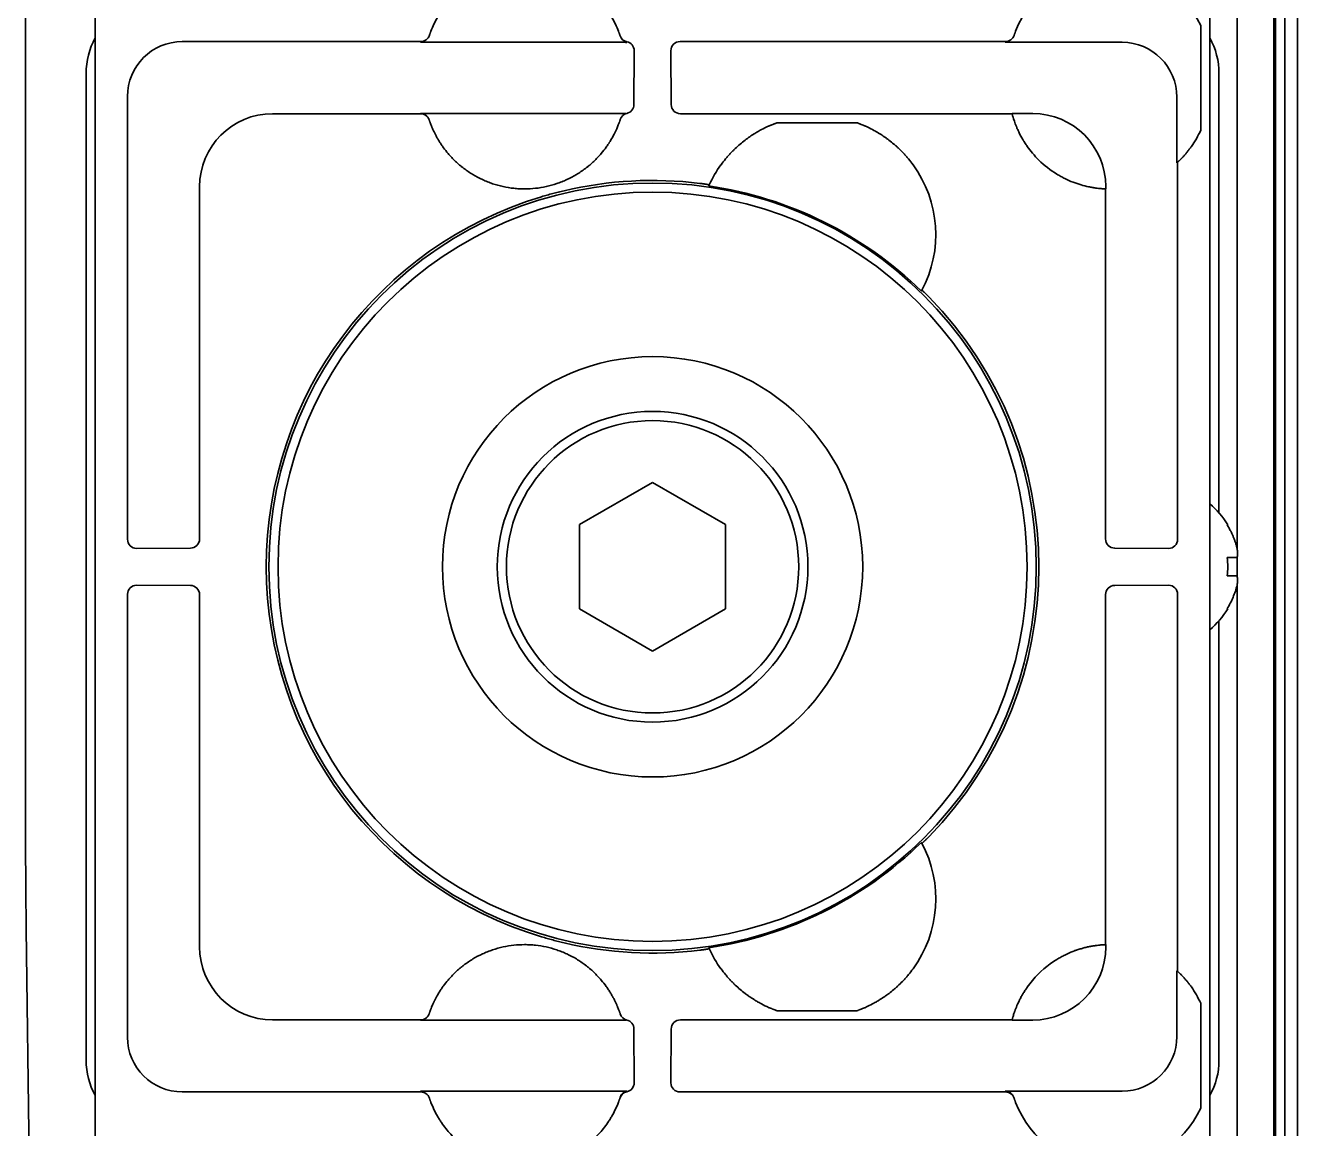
# Model space of a CAD drawing. Extents: x 6336 to 10269, y -393 to 3204.
# Drawn here: x 9109.8 to 9179.4, y 2992 to 3052.3 of the extents above; entities that cross this region are included whole.
import ezdxf

# ---------------------------------------------------------------- set-up
doc = ezdxf.new("R2010")
doc.units = 0
doc.header["$LTSCALE"] = 5
doc.layers.add('1', color=7, linetype='CONTINUOUS', true_color=0xffffff)

msp = doc.modelspace()

# ---------------------------------------------------------------- linework, layer by layer
at = {"layer": '1', "color": 7, "linetype": 'Continuous', "lineweight": 35}
for p, q in [((9178.073, 3067.726), (9178.073, 2432.326)), ((9179.373, 2417.526), (9179.373, 3066.926)), ((9178.684, 3063.926), (9178.684, 2420.526)), ((9109.75, 3061.478), (9109.75, 3010.682)), ((9113.573, 3061.227), (9113.573, 2984.226)), ((9174.573, 2984.226), (9174.573, 3061.227)), ((9176.073, 3059.504), (9176.073, 3023.731)), ((9178.109, 2954.026), (9178.109, 3055.026)), ((9178.159, 3055.026), (9178.159, 2954.026)), ((9174.073, 3052.344), (9174.073, 3046.608)), ((9131.859, 3051.804), (9131.854, 3051.789)), ((9163.859, 3051.804), (9163.86, 3051.805)), ((9163.86, 3051.807), (9163.864, 3051.818)), ((9131.385, 3051.463), (9118.335, 3051.463)), ((9142.547, 3051.424), (9131.372, 3051.424)), ((9143.051, 3048.019), (9143.066, 3050.963)), ((9145.079, 3050.963), (9145.094, 3048.016)), ((9163.385, 3051.463), (9145.579, 3051.463)), ((9169.771, 3051.424), (9163.372, 3051.424)), ((9113.073, 3049.727), (9113.073, 2995.726)), ((9175.073, 3025.678), (9175.073, 3049.727)), ((9115.336, 3048.464), (9115.336, 3024.232)), ((9172.771, 3044.828), (9172.771, 3048.424)), ((9123.279, 3047.519), (9131.375, 3047.519)), ((9131.372, 3047.528), (9142.617, 3047.528)), ((9145.594, 3047.519), (9150.288, 3047.519)), ((9150.288, 3047.519), (9150.385, 3047.519)), ((9150.882, 3047.52), (9150.385, 3047.519)), ((9150.883, 3047.52), (9155.263, 3047.52)), ((9155.263, 3047.52), (9155.761, 3047.519)), ((9155.761, 3047.519), (9155.858, 3047.519)), ((9155.858, 3047.519), (9163.749, 3047.519)), ((9163.749, 3047.519), (9163.747, 3047.528)), ((9163.747, 3047.528), (9164.876, 3047.528)), ((9131.848, 3047.181), (9131.848, 3047.181)), ((9155.263, 3047.02), (9150.883, 3047.02)), ((9172.771, 3044.828), (9172.81, 3044.864)), ((9172.81, 3024.232), (9172.81, 3044.864)), ((9119.28, 3024.247), (9119.28, 3043.52)), ((9168.875, 3043.403), (9168.866, 3043.404)), ((9168.866, 3043.404), (9168.866, 3024.247)), ((9168.875, 3043.529), (9168.875, 3043.403)), ((9140.073, 3025.036), (9144.073, 3027.345)), ((9144.073, 3027.345), (9148.073, 3025.036)), ((9140.073, 3020.417), (9140.073, 3025.036)), ((9148.073, 3025.036), (9148.073, 3020.417)), ((9175.518, 3025.026), (9175.551, 3025.026)), ((9115.836, 3023.733), (9118.78, 3023.748)), ((9169.363, 3023.748), (9172.31, 3023.733)), ((9176.073, 3022.22), (9176.073, 3023.221)), ((9118.78, 3021.705), (9115.836, 3021.72)), ((9172.31, 3021.72), (9169.363, 3021.705)), ((9176.073, 3021.71), (9176.073, 2527.737)), ((9115.336, 3021.22), (9115.336, 2996.989)), ((9119.28, 3001.933), (9119.28, 3021.205)), ((9168.866, 3021.205), (9168.866, 3002.049)), ((9172.81, 3000.588), (9172.81, 3021.22)), ((9144.073, 3018.107), (9140.073, 3020.417)), ((9148.073, 3020.417), (9144.073, 3018.107)), ((9175.551, 3020.426), (9175.518, 3020.426)), ((9175.073, 2995.726), (9175.073, 3019.774)), ((9109.793, 3002.911), (9110.073, 2980.021)), ((9168.866, 3002.049), (9168.875, 3002.049)), ((9168.875, 3002.049), (9168.875, 3001.923)), ((9172.771, 2997.028), (9172.771, 3000.624)), ((9174.073, 2998.844), (9174.073, 2993.108)), ((9131.849, 2998.273), (9131.849, 2998.273)), ((9150.883, 2998.433), (9155.263, 2998.433)), ((9131.375, 2997.933), (9123.279, 2997.933)), ((9142.617, 2997.924), (9131.372, 2997.924)), ((9143.066, 2994.489), (9143.051, 2997.436)), ((9145.094, 2997.436), (9145.079, 2994.489)), ((9150.288, 2997.933), (9145.594, 2997.933)), ((9150.385, 2997.933), (9150.288, 2997.933)), ((9150.882, 2997.933), (9150.385, 2997.933)), ((9155.263, 2997.933), (9150.883, 2997.933)), ((9155.761, 2997.933), (9155.263, 2997.933)), ((9155.858, 2997.933), (9155.761, 2997.933)), ((9163.749, 2997.933), (9155.858, 2997.933)), ((9163.747, 2997.924), (9163.749, 2997.933)), ((9164.876, 2997.924), (9163.747, 2997.924)), ((9118.335, 2993.989), (9131.385, 2993.989)), ((9131.372, 2994.028), (9142.547, 2994.028)), ((9145.579, 2993.989), (9163.385, 2993.989)), ((9163.372, 2994.028), (9169.771, 2994.028)), ((9131.852, 2993.67), (9131.859, 2993.648))]:
    msp.add_line(p, q, dxfattribs=at)
for radius in [21, 20.5, 11.5, 8.5, 8]:
    msp.add_circle((9144.073, 3022.726), radius, dxfattribs=at)
for centre, radius, start, end in [((9169.073, 3050.052), 5.5, 24.61998, 158.89304), ((9169.073, 3048.9), 5.5, 324.66876, 335.38002), ((9153.073, 3040.9), 6.5, 143.94816, 155.25902), ((9153.073, 3040.9), 6.5, 332.04966, 36.05184), ((9169.073, 3048.9), 5.5, 225.48558, 238.47399), ((9144.073, 3022.726), 21.14, 82.96937, 103.24939), ((9144.073, 3022.726), 21.07, 45.69792, 81.61076), ((9144.073, 3022.726), 21.14, 106.69802, 253.30233), ((9144.073, 3022.726), 21.14, 315.6607, 44.3393), ((9171.453, 3022.527), 4.8, 31.37271, 49.458), ((9171.453, 3022.925), 4.8, 310.542, 328.62729), ((9144.073, 3022.726), 21.07, 278.38924, 314.30208), ((9153.073, 3004.552), 6.5, 323.94816, 27.95034), ((9144.073, 3022.726), 21.14, 256.75031, 277.03063), ((9153.073, 3004.552), 6.5, 204.74098, 216.05184), ((9169.073, 2996.552), 5.5, 121.52607, 139.88439), ((9169.073, 2996.552), 5.5, 24.61998, 35.33124), ((9169.073, 2995.4), 5.5, 201.10696, 335.38002)]:
    msp.add_arc(centre, radius, start, end, dxfattribs=at)
for centre, major_axis, ratio, start_param, end_param in [((9117.073, 3049.726), (-2.829, 2.829), 0.999695, 0.279915, 0.785246), ((9131.385, 3051.963), (-0.474, 0.158), 0.999831, 1.892032, 3.138921), ((9142.768, 3051.943), (0.477, 0.15), 0.999767, 3.157291, 4.205088), ((9163.385, 3051.963), (-0.474, 0.159), 0.999831, 1.894839, 3.141593), ((9169.071, 3050.053), (1.747, 5.214), 0.99983, 1.569957, 1.576869), ((9171.072, 3049.726), (2.829, 2.829), 0.999695, 5.497939, 6.003271), ((9118.336, 3048.463), (-2.122, 2.122), 0.999543, 5.497939, 7.068431), ((9142.547, 3050.924), (0.224, 0.447), 0.99981, 0.22534, 0.463541), ((9142.566, 3050.963), (0.224, 0.448), 0.999239, 5.176082, 6.544021), ((9145.579, 3050.963), (-0.224, 0.448), 0.999239, 5.819644, 7.390288), ((9169.77, 3048.423), (2.122, 2.122), 0.999695, 5.497939, 7.068431), ((9123.28, 3043.519), (2.828, 2.828), 0.999924, 0.78555, 2.356042), ((9131.375, 3047.019), (-0.475, -0.156), 0.999831, 3.142574, 4.3946), ((9142.779, 3047.045), (-0.476, 0.155), 0.999754, 5.263357, 6.293203), ((9142.552, 3048.019), (-0.447, -0.224), 0.99981, 1.330368, 2.677899), ((9145.594, 3048.019), (0.447, -0.224), 0.99981, 3.605286, 5.17593), ((9164.875, 3043.528), (-2.829, -2.829), 0.999695, 2.356347, 3.926839), ((13843.254, 2237.685), (-4696.559, 804.417), 0.03512, 6.273761, 6.274076), ((5671.45, 6284.548), (-3486.444, 3247.993), 0.03512, 3.150702, 3.151017), ((9115.836, 3024.233), (0.448, 0.224), 0.999239, 2.678052, 4.248696), ((9118.78, 3024.247), (0.224, 0.447), 0.99981, 3.605286, 5.17593), ((9169.366, 3024.247), (-0.224, 0.447), 0.99981, 1.107255, 2.677899), ((9172.31, 3024.233), (-0.448, 0.224), 0.999239, 2.03449, 3.605134), ((9115.836, 3021.22), (-0.448, 0.224), 0.999239, 5.176082, 6.746726), ((9118.78, 3021.205), (0.224, -0.447), 0.99981, 1.107255, 2.677899), ((9169.366, 3021.205), (-0.224, -0.447), 0.99981, 3.605286, 5.17593), ((9172.31, 3021.22), (0.448, 0.224), 0.999239, 5.819644, 7.390288), ((9109.986, 3010.644), (0.001, -13.518), 0.017454, 4.70958, 5.321395), ((5671.45, -239.096), (3486.444, 3247.993), 0.03512, 6.273761, 6.274076), ((9123.28, 3001.933), (-2.828, 2.828), 0.999924, 0.78555, 2.356042), ((13843.254, 3807.768), (4696.559, 804.417), 0.03512, 3.150702, 3.151017), ((9164.875, 3001.924), (-2.829, 2.829), 0.999695, 2.356347, 3.926839), ((9170.772, -4226.086), (0, 7227.617), 0.017452, 6.267025, 6.267338), ((9131.375, 2998.433), (0.475, -0.156), 0.999831, 5.030486, 6.282512), ((9142.779, 2998.407), (0.476, 0.155), 0.999754, 3.133975, 4.161422), ((9142.552, 2997.433), (-0.447, 0.224), 0.99981, 3.605286, 4.952817), ((9145.594, 2997.433), (0.447, 0.224), 0.99981, 1.107255, 2.677899), ((9118.336, 2996.99), (2.122, 2.122), 0.999543, 2.356347, 3.926839), ((9169.77, 2997.029), (2.122, -2.122), 0.999695, 5.497939, 7.068431), ((9117.073, 2995.727), (-2.829, -2.829), 0.999695, 5.497939, 6.003271), ((9171.072, 2995.727), (2.829, -2.829), 0.999695, 0.279915, 0.785246), ((9142.566, 2994.489), (-0.224, 0.448), 0.999239, 2.880101, 4.248696), ((9145.579, 2994.489), (0.224, 0.448), 0.999239, 2.03449, 3.605134), ((9131.385, 2993.489), (-0.475, -0.157), 0.999831, 3.145682, 4.39242), ((9142.767, 2993.509), (0.473, -0.161), 0.999761, 2.10121, 3.149501), ((9142.547, 2994.529), (-0.224, 0.447), 0.99981, 2.678052, 2.916971), ((9169.074, 2995.9), (5.684, 1.924), 0.999938, 3.132345, 3.139281), ((9163.385, 2993.489), (-0.474, -0.159), 0.999831, 3.141593, 4.388346), ((9169.081, 2995.402), (5.228, 1.734), 0.999252, 3.138522, 3.145428)]:
    msp.add_ellipse(centre, major_axis=major_axis, ratio=ratio, start_param=start_param, end_param=end_param, dxfattribs=at)
for points, knots in [([(9142.206, 3052.029), (9142.106, 3052.289), (9141.987, 3052.539), (9141.833, 3052.81), (9141.815, 3052.84), (9141.78, 3052.899), (9141.762, 3052.929), (9141.707, 3053.017), (9141.669, 3053.076), (9141.553, 3053.247), (9141.472, 3053.358), (9141.216, 3053.681), (9141.031, 3053.883), (9140.779, 3054.118), (9140.702, 3054.187), (9140.623, 3054.255), (9140.57, 3054.299), (9140.543, 3054.321), (9140.407, 3054.43), (9140.297, 3054.512), (9139.956, 3054.745), (9139.719, 3054.883), (9139.348, 3055.063), (9139.222, 3055.118), (9139.061, 3055.182), (9139.029, 3055.194), (9138.964, 3055.218), (9138.931, 3055.23), (9138.833, 3055.265), (9138.767, 3055.286), (9138.438, 3055.389), (9138.17, 3055.45), (9137.764, 3055.512), (9137.627, 3055.527), (9137.421, 3055.543), (9137.318, 3055.549), (9137.214, 3055.552), (9137.144, 3055.553), (9137.11, 3055.553), (9136.797, 3055.554), (9136.523, 3055.533), (9135.981, 3055.451), (9135.713, 3055.39), (9135.416, 3055.298), (9135.383, 3055.287), (9135.317, 3055.266), (9135.284, 3055.254), (9135.186, 3055.22), (9135.121, 3055.196), (9134.928, 3055.12), (9134.802, 3055.065), (9134.432, 3054.885), (9134.194, 3054.748), (9133.91, 3054.553), (9133.826, 3054.493), (9133.743, 3054.431), (9133.688, 3054.388), (9133.66, 3054.367), (9133.525, 3054.258), (9133.421, 3054.168), (9133.119, 3053.886), (9132.933, 3053.685), (9132.677, 3053.362), (9132.596, 3053.251), (9132.499, 3053.107), (9132.48, 3053.079), (9132.442, 3053.02), (9132.423, 3052.991), (9132.368, 3052.903), (9132.333, 3052.843), (9132.161, 3052.542), (9132.042, 3052.293), (9131.942, 3052.033)], [0, 0, 0, 0, 0.0625, 0.0625, 0.070313, 0.070313, 0.078125, 0.078125, 0.09375, 0.09375, 0.125, 0.125, 0.1875, 0.1875, 0.203125, 0.210937, 0.210937, 0.21875, 0.21875, 0.25, 0.25, 0.3125, 0.3125, 0.34375, 0.34375, 0.351562, 0.351562, 0.359375, 0.359375, 0.375, 0.375, 0.4375, 0.4375, 0.46875, 0.46875, 0.484375, 0.492187, 0.492187, 0.5, 0.5, 0.5625, 0.5625, 0.625, 0.625, 0.632812, 0.632812, 0.640625, 0.640625, 0.65625, 0.65625, 0.6875, 0.6875, 0.75, 0.75, 0.765625, 0.773438, 0.773438, 0.78125, 0.78125, 0.8125, 0.8125, 0.875, 0.875, 0.90625, 0.90625, 0.914063, 0.914063, 0.921875, 0.921875, 0.9375, 0.9375, 1, 1, 1, 1]), ([(9131.942, 3052.033), (9131.936, 3052.018), (9131.93, 3052.003), (9131.922, 3051.981), (9131.919, 3051.974), (9131.914, 3051.96), (9131.911, 3051.953), (9131.904, 3051.932), (9131.899, 3051.919), (9131.892, 3051.9), (9131.89, 3051.894), (9131.886, 3051.883), (9131.884, 3051.877), (9131.879, 3051.861), (9131.875, 3051.852), (9131.87, 3051.835), (9131.867, 3051.828), (9131.864, 3051.819), (9131.864, 3051.817), (9131.862, 3051.812), (9131.861, 3051.811), (9131.86, 3051.806), (9131.859, 3051.804), (9131.859, 3051.804)], [0, 0, 0, 0, 0.125, 0.125, 0.1875, 0.1875, 0.25, 0.25, 0.375, 0.375, 0.4375, 0.4375, 0.5, 0.5, 0.625, 0.625, 0.75, 0.75, 0.8125, 0.8125, 0.875, 0.875, 1, 1, 1, 1]), ([(9142.293, 3051.785), (9142.293, 3051.786), (9142.293, 3051.788), (9142.291, 3051.793), (9142.29, 3051.795), (9142.288, 3051.8), (9142.287, 3051.803), (9142.284, 3051.813), (9142.281, 3051.821), (9142.277, 3051.834), (9142.275, 3051.839), (9142.272, 3051.85), (9142.27, 3051.855), (9142.264, 3051.872), (9142.259, 3051.884), (9142.25, 3051.911), (9142.245, 3051.924), (9142.237, 3051.946), (9142.235, 3051.953), (9142.229, 3051.968), (9142.226, 3051.975), (9142.218, 3051.998), (9142.212, 3052.014), (9142.206, 3052.029)], [0, 0, 0, 0, 0.125, 0.125, 0.1875, 0.1875, 0.25, 0.25, 0.375, 0.375, 0.4375, 0.4375, 0.5, 0.5, 0.625, 0.625, 0.75, 0.75, 0.8125, 0.8125, 0.875, 0.875, 1, 1, 1, 1]), ([(9163.942, 3052.033), (9163.939, 3052.026), (9163.936, 3052.018), (9163.93, 3052.003), (9163.928, 3051.996), (9163.919, 3051.974), (9163.914, 3051.96), (9163.904, 3051.932), (9163.899, 3051.919), (9163.892, 3051.9), (9163.89, 3051.894), (9163.886, 3051.882), (9163.884, 3051.877), (9163.879, 3051.861), (9163.875, 3051.852), (9163.87, 3051.835), (9163.867, 3051.828), (9163.863, 3051.816), (9163.862, 3051.812), (9163.86, 3051.807), (9163.86, 3051.806), (9163.859, 3051.805), (9163.859, 3051.804), (9163.859, 3051.804)], [0, 0, 0, 0, 0.0625, 0.0625, 0.125, 0.125, 0.25, 0.25, 0.375, 0.375, 0.4375, 0.4375, 0.5, 0.5, 0.625, 0.625, 0.75, 0.75, 0.875, 0.875, 0.9375, 0.9375, 1, 1, 1, 1]), ([(9131.372, 3047.528), (9131.398, 3047.528), (9131.45, 3047.524), (9131.501, 3047.512), (9131.539, 3047.5), (9131.551, 3047.496), (9131.575, 3047.486), (9131.587, 3047.48), (9131.622, 3047.463), (9131.644, 3047.449), (9131.676, 3047.426), (9131.686, 3047.418), (9131.706, 3047.401), (9131.716, 3047.392), (9131.743, 3047.364), (9131.76, 3047.345), (9131.791, 3047.303), (9131.805, 3047.28), (9131.829, 3047.234), (9131.839, 3047.209), (9131.847, 3047.184)], [0, 0, 0, 0, 0.125, 0.25, 0.25, 0.3125, 0.3125, 0.375, 0.375, 0.5, 0.5, 0.5625, 0.5625, 0.625, 0.625, 0.75, 0.75, 0.875, 0.875, 1, 1, 1, 1]), ([(9131.375, 3047.519), (9131.375, 3047.521), (9131.374, 3047.522), (9131.373, 3047.525), (9131.373, 3047.527), (9131.372, 3047.528)], [0, 0, 0, 0, 0.499999, 0.499999, 1, 1, 1, 1]), ([(9164.866, 3045.357), (9164.764, 3045.478), (9164.669, 3045.601), (9164.536, 3045.789), (9164.494, 3045.852), (9164.433, 3045.947), (9164.403, 3045.994), (9164.374, 3046.042), (9164.355, 3046.074), (9164.345, 3046.089), (9164.261, 3046.232), (9164.195, 3046.356), (9164.108, 3046.533), (9164.08, 3046.591), (9164.042, 3046.676), (9164.024, 3046.718), (9164.006, 3046.759), (9163.995, 3046.787), (9163.989, 3046.8), (9163.94, 3046.92), (9163.904, 3047.017), (9163.86, 3047.145), (9163.847, 3047.185), (9163.832, 3047.232), (9163.829, 3047.241), (9163.823, 3047.259), (9163.821, 3047.268), (9163.813, 3047.293), (9163.808, 3047.309), (9163.794, 3047.355), (9163.779, 3047.409), (9163.768, 3047.449), (9163.761, 3047.473), (9163.759, 3047.481), (9163.756, 3047.493), (9163.754, 3047.499), (9163.751, 3047.512), (9163.749, 3047.518), (9163.749, 3047.519)], [0, 0, 0, 0, 0.125, 0.125, 0.1875, 0.1875, 0.21875, 0.234375, 0.234375, 0.25, 0.25, 0.375, 0.375, 0.4375, 0.4375, 0.46875, 0.484375, 0.484375, 0.5, 0.5, 0.625, 0.625, 0.6875, 0.6875, 0.703125, 0.703125, 0.71875, 0.71875, 0.75, 0.75, 0.8125, 0.875, 0.875, 0.90625, 0.90625, 0.9375, 0.9375, 1, 1, 1, 1]), ([(9131.85, 3047.176), (9131.85, 3047.175), (9131.853, 3047.166), (9131.863, 3047.135), (9131.875, 3047.103), (9131.883, 3047.078), (9131.885, 3047.073), (9131.889, 3047.063), (9131.891, 3047.057), (9131.897, 3047.041), (9131.901, 3047.029), (9131.915, 3046.991), (9131.936, 3046.935), (9131.962, 3046.868), (9131.984, 3046.814), (9131.991, 3046.796), (9132.007, 3046.757), (9132.016, 3046.737), (9132.043, 3046.676), (9132.062, 3046.633), (9132.124, 3046.499), (9132.171, 3046.402), (9132.241, 3046.274), (9132.255, 3046.248), (9132.284, 3046.195), (9132.299, 3046.169), (9132.345, 3046.09), (9132.377, 3046.037), (9132.444, 3045.93), (9132.479, 3045.876), (9132.534, 3045.794), (9132.553, 3045.767), (9132.591, 3045.713), (9132.61, 3045.686), (9132.708, 3045.551), (9132.791, 3045.446), (9132.879, 3045.343)], [0, 0, 0, 0, 0.0625, 0.125, 0.1875, 0.1875, 0.203125, 0.203125, 0.21875, 0.21875, 0.25, 0.25, 0.3125, 0.375, 0.375, 0.40625, 0.40625, 0.4375, 0.4375, 0.5, 0.5, 0.625, 0.625, 0.65625, 0.65625, 0.6875, 0.6875, 0.75, 0.75, 0.8125, 0.8125, 0.84375, 0.84375, 0.875, 0.875, 1, 1, 1, 1]), ([(9141.265, 3045.343), (9141.361, 3045.457), (9141.452, 3045.573), (9141.58, 3045.75), (9141.621, 3045.81), (9141.67, 3045.884), (9141.68, 3045.899), (9141.699, 3045.929), (9141.709, 3045.944), (9141.738, 3045.989), (9141.756, 3046.019), (9141.846, 3046.166), (9141.909, 3046.281), (9141.979, 3046.417), (9141.993, 3046.444), (9142.019, 3046.497), (9142.032, 3046.523), (9142.068, 3046.6), (9142.09, 3046.649), (9142.111, 3046.695)], [0, 0, 0, 0, 0.25, 0.25, 0.375, 0.375, 0.40625, 0.40625, 0.4375, 0.4375, 0.5, 0.5, 0.75, 0.75, 0.8125, 0.8125, 0.875, 0.875, 1, 1, 1, 1]), ([(9142.111, 3046.695), (9142.145, 3046.772), (9142.173, 3046.842), (9142.21, 3046.935), (9142.221, 3046.964), (9142.236, 3047.004), (9142.24, 3047.017), (9142.249, 3047.042), (9142.253, 3047.053), (9142.273, 3047.108), (9142.284, 3047.142), (9142.296, 3047.176), (9142.299, 3047.185), (9142.302, 3047.194), (9142.302, 3047.196), (9142.303, 3047.199), (9142.304, 3047.2), (9142.304, 3047.2)], [0, 0, 0, 0, 0.25, 0.25, 0.375, 0.375, 0.4375, 0.4375, 0.5, 0.5, 0.75, 0.75, 0.875, 0.875, 0.9375, 0.9375, 1, 1, 1, 1]), ([(9149.813, 3046.523), (9149.788, 3046.509), (9149.759, 3046.492), (9149.696, 3046.454), (9149.662, 3046.433), (9149.608, 3046.399), (9149.589, 3046.387), (9149.551, 3046.363), (9149.532, 3046.351), (9149.473, 3046.312), (9149.433, 3046.285), (9149.35, 3046.228), (9149.308, 3046.198), (9149.221, 3046.136), (9149.177, 3046.103), (9149.044, 3046.002), (9148.955, 3045.93), (9148.776, 3045.778), (9148.686, 3045.697), (9148.551, 3045.569), (9148.506, 3045.525), (9148.438, 3045.457), (9148.415, 3045.434), (9148.371, 3045.387), (9148.348, 3045.364), (9148.304, 3045.316), (9148.281, 3045.292), (9148.237, 3045.243), (9148.171, 3045.17), (9148.107, 3045.094), (9147.98, 3044.941), (9147.898, 3044.835), (9147.818, 3044.725)], [0, 0, 0, 0, 0.0625, 0.0625, 0.125, 0.125, 0.15625, 0.15625, 0.1875, 0.1875, 0.25, 0.25, 0.3125, 0.3125, 0.375, 0.375, 0.5, 0.5, 0.625, 0.625, 0.6875, 0.6875, 0.71875, 0.71875, 0.75, 0.75, 0.78125, 0.78125, 0.8125, 0.875, 0.875, 1, 1, 1, 1]), ([(9158.328, 3044.725), (9158.248, 3044.835), (9158.166, 3044.941), (9158.059, 3045.07), (9158.037, 3045.096), (9157.994, 3045.146), (9157.972, 3045.171), (9157.907, 3045.245), (9157.863, 3045.294), (9157.731, 3045.435), (9157.642, 3045.524), (9157.507, 3045.653), (9157.462, 3045.694), (9157.394, 3045.755), (9157.371, 3045.776), (9157.326, 3045.815), (9157.303, 3045.835), (9157.19, 3045.931), (9157.1, 3046.003), (9156.968, 3046.103), (9156.925, 3046.136), (9156.839, 3046.198), (9156.797, 3046.227), (9156.735, 3046.27), (9156.714, 3046.284), (9156.673, 3046.312), (9156.653, 3046.325), (9156.594, 3046.363), (9156.556, 3046.388), (9156.502, 3046.422), (9156.484, 3046.433), (9156.45, 3046.453), (9156.434, 3046.463), (9156.387, 3046.492), (9156.358, 3046.509), (9156.333, 3046.523)], [0, 0, 0, 0, 0.125, 0.125, 0.15625, 0.15625, 0.1875, 0.1875, 0.25, 0.25, 0.375, 0.375, 0.4375, 0.4375, 0.46875, 0.46875, 0.5, 0.5, 0.625, 0.625, 0.6875, 0.6875, 0.75, 0.75, 0.78125, 0.78125, 0.8125, 0.8125, 0.875, 0.875, 0.90625, 0.90625, 0.9375, 0.9375, 1, 1, 1, 1]), ([(9132.879, 3045.343), (9133.009, 3045.19), (9133.146, 3045.045), (9133.363, 3044.84), (9133.437, 3044.773), (9133.552, 3044.676), (9133.59, 3044.644), (9133.668, 3044.582), (9133.708, 3044.551), (9133.906, 3044.4), (9134.07, 3044.289), (9134.409, 3044.086), (9134.583, 3043.993), (9134.853, 3043.869), (9134.944, 3043.829), (9135.083, 3043.774), (9135.13, 3043.756), (9135.224, 3043.722), (9135.271, 3043.705), (9135.508, 3043.626), (9135.699, 3043.573), (9136.085, 3043.488), (9136.28, 3043.456), (9136.575, 3043.424), (9136.674, 3043.416), (9136.823, 3043.408), (9136.872, 3043.406), (9136.972, 3043.403), (9137.022, 3043.402), (9137.272, 3043.402), (9137.471, 3043.413), (9137.864, 3043.456), (9138.058, 3043.488), (9138.445, 3043.573), (9138.636, 3043.626), (9138.873, 3043.706), (9138.921, 3043.722), (9139.014, 3043.757), (9139.154, 3043.81), (9139.29, 3043.869), (9139.56, 3043.993), (9139.734, 3044.086), (9140.073, 3044.289), (9140.237, 3044.4), (9140.436, 3044.551), (9140.476, 3044.582), (9140.554, 3044.645), (9140.67, 3044.74), (9140.781, 3044.84), (9140.998, 3045.045), (9141.135, 3045.19), (9141.265, 3045.343)], [0, 0, 0, 0, 0.0625, 0.0625, 0.09375, 0.09375, 0.109375, 0.109375, 0.125, 0.125, 0.1875, 0.1875, 0.25, 0.25, 0.28125, 0.28125, 0.296875, 0.296875, 0.3125, 0.3125, 0.375, 0.375, 0.4375, 0.4375, 0.46875, 0.46875, 0.484375, 0.484375, 0.5, 0.5, 0.5625, 0.5625, 0.625, 0.625, 0.6875, 0.6875, 0.703125, 0.703125, 0.71875, 0.75, 0.75, 0.8125, 0.8125, 0.875, 0.875, 0.890625, 0.890625, 0.90625, 0.9375, 0.9375, 1, 1, 1, 1]), ([(9173.56, 3045.719), (9173.524, 3045.668), (9173.487, 3045.618), (9173.412, 3045.52), (9173.375, 3045.472), (9173.298, 3045.378), (9173.259, 3045.332), (9173.201, 3045.265), (9173.181, 3045.243), (9173.143, 3045.2), (9173.124, 3045.179), (9173.086, 3045.139), (9173.067, 3045.119), (9173.04, 3045.09), (9173.031, 3045.081), (9173.013, 3045.063), (9173.005, 3045.054), (9172.962, 3045.01), (9172.93, 3044.979), (9172.896, 3044.946), (9172.889, 3044.939), (9172.877, 3044.927), (9172.871, 3044.922), (9172.854, 3044.906), (9172.844, 3044.897), (9172.832, 3044.885), (9172.829, 3044.882), (9172.823, 3044.876), (9172.82, 3044.874), (9172.813, 3044.867), (9172.811, 3044.865), (9172.81, 3044.864)], [0, 0, 0, 0, 0.125, 0.125, 0.25, 0.25, 0.375, 0.375, 0.4375, 0.4375, 0.5, 0.5, 0.5625, 0.5625, 0.59375, 0.59375, 0.625, 0.625, 0.75, 0.75, 0.78125, 0.78125, 0.8125, 0.8125, 0.875, 0.875, 0.90625, 0.90625, 0.9375, 0.9375, 1, 1, 1, 1]), ([(9167.931, 3043.52), (9167.801, 3043.547), (9167.666, 3043.581), (9167.453, 3043.643), (9167.381, 3043.666), (9167.27, 3043.703), (9167.233, 3043.716), (9167.158, 3043.744), (9167.121, 3043.758), (9166.933, 3043.83), (9166.783, 3043.896), (9166.598, 3043.988), (9166.561, 3044.007), (9166.487, 3044.045), (9166.45, 3044.065), (9166.341, 3044.126), (9166.268, 3044.168), (9166.197, 3044.212)], [0, 0, 0, 0, 0.25, 0.25, 0.375, 0.375, 0.4375, 0.4375, 0.5, 0.5, 0.75, 0.75, 0.8125, 0.8125, 0.875, 0.875, 1, 1, 1, 1]), ([(9139.228, 3043.303), (9139.125, 3043.279), (9139.022, 3043.254), (9138.816, 3043.202), (9138.611, 3043.149), (9138.406, 3043.092), (9138.202, 3043.035), (9138.1, 3043.005), (9137.999, 3042.974)], [0, 0, 0, 0, 0.25, 0.25, 0.5, 0.75, 0.75, 1, 1, 1, 1]), ([(9147.17, 3043.62), (9147.17, 3043.621), (9147.167, 3043.623), (9147.158, 3043.626), (9147.154, 3043.627), (9147.146, 3043.629), (9147.144, 3043.63), (9147.138, 3043.631), (9147.135, 3043.632), (9147.119, 3043.635), (9147.103, 3043.639), (9147.075, 3043.644), (9147.065, 3043.646), (9147.043, 3043.65), (9147.021, 3043.654), (9146.996, 3043.658), (9146.97, 3043.663), (9146.956, 3043.665), (9146.914, 3043.672), (9146.885, 3043.676), (9146.839, 3043.683), (9146.824, 3043.685), (9146.792, 3043.69), (9146.775, 3043.692), (9146.727, 3043.698), (9146.694, 3043.703), (9146.66, 3043.707)], [0, 0, 0, 0, 0.125, 0.125, 0.1875, 0.1875, 0.21875, 0.21875, 0.25, 0.25, 0.375, 0.375, 0.4375, 0.4375, 0.5, 0.5625, 0.5625, 0.625, 0.625, 0.75, 0.75, 0.8125, 0.8125, 0.875, 0.875, 1, 1, 1, 1]), ([(9168.866, 3043.404), (9168.864, 3043.404), (9168.857, 3043.404), (9168.834, 3043.405), (9168.818, 3043.406), (9168.775, 3043.408), (9168.749, 3043.409), (9168.71, 3043.412), (9168.701, 3043.412), (9168.685, 3043.413), (9168.659, 3043.415), (9168.63, 3043.418), (9168.57, 3043.423), (9168.525, 3043.427), (9168.428, 3043.438), (9168.375, 3043.444), (9168.303, 3043.454), (9168.288, 3043.456), (9168.258, 3043.46), (9168.213, 3043.467), (9168.166, 3043.475), (9168.069, 3043.492), (9168.002, 3043.505), (9167.931, 3043.52)], [0, 0, 0, 0, 0.125, 0.125, 0.25, 0.25, 0.375, 0.375, 0.40625, 0.40625, 0.4375, 0.5, 0.5, 0.625, 0.625, 0.75, 0.75, 0.78125, 0.78125, 0.8125, 0.875, 0.875, 1, 1, 1, 1]), ([(9159.192, 3037.501), (9159.169, 3037.525), (9159.146, 3037.548), (9159.111, 3037.583), (9159.099, 3037.594), (9159.077, 3037.617), (9159.065, 3037.628), (9159.032, 3037.661), (9159.011, 3037.681), (9158.98, 3037.71), (9158.97, 3037.72), (9158.956, 3037.733), (9158.951, 3037.738), (9158.942, 3037.747), (9158.937, 3037.751), (9158.915, 3037.771), (9158.899, 3037.786), (9158.881, 3037.802), (9158.877, 3037.805), (9158.871, 3037.811), (9158.868, 3037.814), (9158.858, 3037.822), (9158.853, 3037.826), (9158.837, 3037.839), (9158.829, 3037.845), (9158.821, 3037.851), (9158.819, 3037.852), (9158.816, 3037.854), (9158.815, 3037.854), (9158.815, 3037.853)], [0, 0, 0, 0, 0.125, 0.125, 0.1875, 0.1875, 0.25, 0.25, 0.375, 0.375, 0.4375, 0.4375, 0.46875, 0.46875, 0.5, 0.5, 0.625, 0.625, 0.65625, 0.65625, 0.6875, 0.6875, 0.75, 0.75, 0.875, 0.875, 0.9375, 0.9375, 1, 1, 1, 1]), ([(9175.518, 3023.226), (9175.642, 3023.226), (9175.75, 3023.226), (9175.888, 3023.226), (9175.93, 3023.226), (9176.006, 3023.226), (9176.039, 3023.226), (9176.069, 3023.226)], [0, 0, 0, 0, 0.5, 0.5, 0.75, 0.75, 1, 1, 1, 1]), ([(9175.518, 3020.426), (9175.642, 3020.629), (9175.75, 3020.839), (9175.888, 3021.164), (9175.93, 3021.274), (9176.006, 3021.497), (9176.039, 3021.611), (9176.069, 3021.726)], [0, 0, 0, 0, 0.5, 0.5, 0.75, 0.75, 1, 1, 1, 1]), ([(9158.815, 3007.599), (9158.815, 3007.598), (9158.818, 3007.599), (9158.827, 3007.605), (9158.83, 3007.607), (9158.836, 3007.612), (9158.838, 3007.614), (9158.842, 3007.617), (9158.845, 3007.619), (9158.858, 3007.63), (9158.87, 3007.641), (9158.891, 3007.66), (9158.899, 3007.667), (9158.915, 3007.681), (9158.932, 3007.697), (9158.95, 3007.714), (9158.97, 3007.732), (9158.98, 3007.741), (9159.01, 3007.771), (9159.032, 3007.791), (9159.065, 3007.824), (9159.076, 3007.835), (9159.099, 3007.857), (9159.111, 3007.869), (9159.145, 3007.904), (9159.169, 3007.927), (9159.192, 3007.951)], [0, 0, 0, 0, 0.125, 0.125, 0.1875, 0.1875, 0.21875, 0.21875, 0.25, 0.25, 0.375, 0.375, 0.4375, 0.4375, 0.5, 0.5625, 0.5625, 0.625, 0.625, 0.75, 0.75, 0.8125, 0.8125, 0.875, 0.875, 1, 1, 1, 1]), ([(9137.999, 3002.478), (9138.101, 3002.447), (9138.202, 3002.418), (9138.406, 3002.36), (9138.611, 3002.304), (9138.816, 3002.25), (9139.022, 3002.199), (9139.125, 3002.173), (9139.228, 3002.149)], [0, 0, 0, 0, 0.25, 0.25, 0.5, 0.75, 0.75, 1, 1, 1, 1]), ([(9141.265, 3000.109), (9141.135, 3000.262), (9140.998, 3000.407), (9140.781, 3000.613), (9140.706, 3000.679), (9140.592, 3000.776), (9140.553, 3000.808), (9140.475, 3000.871), (9140.436, 3000.901), (9140.237, 3001.052), (9140.073, 3001.163), (9139.735, 3001.366), (9139.56, 3001.459), (9139.29, 3001.584), (9139.199, 3001.623), (9139.06, 3001.678), (9139.014, 3001.696), (9138.92, 3001.73), (9138.873, 3001.747), (9138.636, 3001.827), (9138.445, 3001.879), (9138.059, 3001.964), (9137.864, 3001.996), (9137.569, 3002.028), (9137.47, 3002.036), (9137.321, 3002.044), (9137.271, 3002.046), (9137.172, 3002.049), (9137.121, 3002.05), (9136.871, 3002.05), (9136.673, 3002.039), (9136.28, 3001.996), (9136.085, 3001.964), (9135.699, 3001.879), (9135.507, 3001.826), (9135.27, 3001.747), (9135.223, 3001.73), (9135.129, 3001.696), (9134.99, 3001.642), (9134.853, 3001.584), (9134.584, 3001.459), (9134.409, 3001.367), (9134.071, 3001.163), (9133.906, 3001.052), (9133.707, 3000.901), (9133.668, 3000.87), (9133.59, 3000.808), (9133.474, 3000.712), (9133.363, 3000.612), (9133.146, 3000.407), (9133.009, 3000.262), (9132.879, 3000.109)], [0, 0, 0, 0, 0.0625, 0.0625, 0.09375, 0.09375, 0.109375, 0.109375, 0.125, 0.125, 0.1875, 0.1875, 0.25, 0.25, 0.28125, 0.28125, 0.296875, 0.296875, 0.3125, 0.3125, 0.375, 0.375, 0.4375, 0.4375, 0.46875, 0.46875, 0.484375, 0.484375, 0.5, 0.5, 0.5625, 0.5625, 0.625, 0.625, 0.6875, 0.6875, 0.703125, 0.703125, 0.71875, 0.75, 0.75, 0.8125, 0.8125, 0.875, 0.875, 0.890625, 0.890625, 0.90625, 0.9375, 0.9375, 1, 1, 1, 1]), ([(9146.66, 3001.745), (9146.694, 3001.75), (9146.727, 3001.754), (9146.775, 3001.76), (9146.791, 3001.762), (9146.823, 3001.767), (9146.839, 3001.769), (9146.885, 3001.776), (9146.914, 3001.78), (9146.956, 3001.787), (9146.969, 3001.789), (9146.989, 3001.793), (9146.995, 3001.794), (9147.008, 3001.796), (9147.014, 3001.797), (9147.044, 3001.802), (9147.065, 3001.806), (9147.089, 3001.811), (9147.093, 3001.811), (9147.102, 3001.813), (9147.106, 3001.814), (9147.118, 3001.817), (9147.125, 3001.818), (9147.145, 3001.823), (9147.154, 3001.825), (9147.164, 3001.828), (9147.166, 3001.829), (9147.169, 3001.831), (9147.17, 3001.832), (9147.17, 3001.832)], [0, 0, 0, 0, 0.125, 0.125, 0.1875, 0.1875, 0.25, 0.25, 0.375, 0.375, 0.4375, 0.4375, 0.46875, 0.46875, 0.5, 0.5, 0.625, 0.625, 0.65625, 0.65625, 0.6875, 0.6875, 0.75, 0.75, 0.875, 0.875, 0.9375, 0.9375, 1, 1, 1, 1]), ([(9166.197, 3001.241), (9166.268, 3001.284), (9166.34, 3001.326), (9166.485, 3001.407), (9166.559, 3001.445), (9166.779, 3001.554), (9166.929, 3001.62), (9167.116, 3001.693), (9167.154, 3001.707), (9167.21, 3001.728), (9167.229, 3001.734), (9167.267, 3001.747), (9167.36, 3001.78), (9167.451, 3001.808), (9167.594, 3001.85), (9167.663, 3001.869), (9167.8, 3001.904), (9167.866, 3001.919), (9167.931, 3001.933)], [0, 0, 0, 0, 0.125, 0.125, 0.25, 0.25, 0.5, 0.5, 0.5625, 0.5625, 0.59375, 0.59375, 0.625, 0.75, 0.75, 0.875, 0.875, 1, 1, 1, 1]), ([(9167.931, 3001.933), (9168.002, 3001.948), (9168.07, 3001.961), (9168.198, 3001.983), (9168.258, 3001.992), (9168.372, 3002.008), (9168.425, 3002.014), (9168.524, 3002.025), (9168.569, 3002.03), (9168.65, 3002.036), (9168.685, 3002.039), (9168.747, 3002.043), (9168.774, 3002.044), (9168.817, 3002.047), (9168.851, 3002.048), (9168.864, 3002.049), (9168.866, 3002.049)], [0, 0, 0, 0, 0.125, 0.125, 0.25, 0.25, 0.375, 0.375, 0.5, 0.5, 0.625, 0.625, 0.75, 0.75, 0.875, 1, 1, 1, 1]), ([(9132.879, 3000.109), (9132.791, 3000.006), (9132.709, 2999.901), (9132.592, 2999.741), (9132.554, 2999.688), (9132.499, 2999.607), (9132.481, 2999.58), (9132.446, 2999.525), (9132.429, 2999.498), (9132.344, 2999.363), (9132.283, 2999.258), (9132.202, 2999.106), (9132.176, 2999.056), (9132.145, 2998.996), (9132.14, 2998.984), (9132.128, 2998.96), (9132.122, 2998.948), (9132.105, 2998.912), (9132.094, 2998.889), (9132.042, 2998.777), (9132.007, 2998.695), (9131.97, 2998.605), (9131.963, 2998.587), (9131.953, 2998.562), (9131.95, 2998.554), (9131.943, 2998.537), (9131.928, 2998.498), (9131.905, 2998.434), (9131.889, 2998.39), (9131.878, 2998.36), (9131.875, 2998.351), (9131.87, 2998.335), (9131.867, 2998.327), (9131.86, 2998.307), (9131.853, 2998.286), (9131.85, 2998.278), (9131.85, 2998.276)], [0, 0, 0, 0, 0.125, 0.125, 0.1875, 0.1875, 0.21875, 0.21875, 0.25, 0.25, 0.375, 0.375, 0.4375, 0.4375, 0.453125, 0.453125, 0.46875, 0.46875, 0.5, 0.5, 0.625, 0.625, 0.65625, 0.65625, 0.671875, 0.671875, 0.6875, 0.75, 0.8125, 0.8125, 0.84375, 0.84375, 0.875, 0.875, 0.9375, 1, 1, 1, 1]), ([(9142.111, 2998.757), (9142.09, 2998.803), (9142.068, 2998.852), (9142.02, 2998.953), (9141.995, 2999.005), (9141.953, 2999.087), (9141.931, 2999.128), (9141.908, 2999.171), (9141.892, 2999.199), (9141.884, 2999.214), (9141.844, 2999.286), (9141.81, 2999.344), (9141.739, 2999.462), (9141.701, 2999.521), (9141.642, 2999.61), (9141.622, 2999.64), (9141.581, 2999.7), (9141.56, 2999.73), (9141.452, 2999.879), (9141.361, 2999.996), (9141.265, 3000.109)], [0, 0, 0, 0, 0.125, 0.125, 0.25, 0.25, 0.3125, 0.34375, 0.34375, 0.375, 0.375, 0.5, 0.5, 0.625, 0.625, 0.6875, 0.6875, 0.75, 0.75, 1, 1, 1, 1]), ([(9147.818, 3000.727), (9147.898, 3000.617), (9147.98, 3000.512), (9148.107, 3000.358), (9148.15, 3000.308), (9148.215, 3000.233), (9148.237, 3000.209), (9148.281, 3000.16), (9148.304, 3000.136), (9148.348, 3000.088), (9148.371, 3000.065), (9148.415, 3000.018), (9148.438, 2999.995), (9148.506, 2999.927), (9148.551, 2999.883), (9148.686, 2999.755), (9148.776, 2999.674), (9148.955, 2999.522), (9149.044, 2999.45), (9149.177, 2999.349), (9149.221, 2999.316), (9149.308, 2999.254), (9149.35, 2999.224), (9149.433, 2999.167), (9149.473, 2999.14), (9149.532, 2999.102), (9149.551, 2999.089), (9149.589, 2999.065), (9149.608, 2999.053), (9149.662, 2999.019), (9149.696, 2998.998), (9149.759, 2998.961), (9149.788, 2998.944), (9149.813, 2998.929)], [0, 0, 0, 0, 0.125, 0.125, 0.1875, 0.1875, 0.21875, 0.21875, 0.25, 0.25, 0.28125, 0.28125, 0.3125, 0.3125, 0.375, 0.375, 0.5, 0.5, 0.625, 0.625, 0.6875, 0.6875, 0.75, 0.75, 0.8125, 0.8125, 0.84375, 0.84375, 0.875, 0.875, 0.9375, 0.9375, 1, 1, 1, 1]), ([(9156.333, 2998.929), (9156.358, 2998.944), (9156.387, 2998.961), (9156.434, 2998.989), (9156.45, 2998.999), (9156.485, 2999.02), (9156.502, 2999.031), (9156.556, 2999.065), (9156.594, 2999.089), (9156.653, 2999.127), (9156.673, 2999.141), (9156.714, 2999.168), (9156.735, 2999.182), (9156.797, 2999.225), (9156.839, 2999.255), (9156.925, 2999.317), (9156.969, 2999.349), (9157.1, 2999.449), (9157.19, 2999.521), (9157.303, 2999.617), (9157.326, 2999.637), (9157.371, 2999.677), (9157.44, 2999.737), (9157.507, 2999.8), (9157.642, 2999.928), (9157.731, 3000.018), (9157.863, 3000.159), (9157.907, 3000.207), (9157.972, 3000.281), (9157.994, 3000.306), (9158.037, 3000.357), (9158.059, 3000.382), (9158.166, 3000.511), (9158.248, 3000.617), (9158.328, 3000.727)], [0, 0, 0, 0, 0.0625, 0.0625, 0.09375, 0.09375, 0.125, 0.125, 0.1875, 0.1875, 0.21875, 0.21875, 0.25, 0.25, 0.3125, 0.3125, 0.375, 0.375, 0.5, 0.5, 0.53125, 0.53125, 0.5625, 0.625, 0.625, 0.75, 0.75, 0.8125, 0.8125, 0.84375, 0.84375, 0.875, 0.875, 1, 1, 1, 1]), ([(9163.749, 2997.933), (9163.749, 2997.935), (9163.751, 2997.94), (9163.755, 2997.958), (9163.762, 2997.983), (9163.773, 2998.022), (9163.781, 2998.052), (9163.783, 2998.058), (9163.786, 2998.07), (9163.788, 2998.077), (9163.794, 2998.097), (9163.799, 2998.112), (9163.812, 2998.157), (9163.833, 2998.224), (9163.859, 2998.304), (9163.881, 2998.368), (9163.893, 2998.401), (9163.906, 2998.436), (9163.914, 2998.46), (9163.919, 2998.472), (9163.941, 2998.533), (9163.961, 2998.583), (9164.026, 2998.742), (9164.076, 2998.855), (9164.15, 2999.005), (9164.165, 2999.036), (9164.197, 2999.097), (9164.213, 2999.127), (9164.263, 2999.22), (9164.298, 2999.282), (9164.372, 2999.408), (9164.41, 2999.471), (9164.472, 2999.566), (9164.493, 2999.598), (9164.536, 2999.661), (9164.558, 2999.693), (9164.669, 2999.851), (9164.765, 2999.975), (9164.867, 3000.096)], [0, 0, 0, 0, 0.0625, 0.0625, 0.125, 0.1875, 0.1875, 0.203125, 0.203125, 0.21875, 0.21875, 0.25, 0.25, 0.3125, 0.375, 0.375, 0.40625, 0.421875, 0.421875, 0.4375, 0.4375, 0.5, 0.5, 0.625, 0.625, 0.65625, 0.65625, 0.6875, 0.6875, 0.75, 0.75, 0.8125, 0.8125, 0.84375, 0.84375, 0.875, 0.875, 1, 1, 1, 1]), ([(9172.81, 3000.588), (9172.811, 3000.587), (9172.813, 3000.585), (9172.822, 3000.577), (9172.828, 3000.571), (9172.84, 3000.56), (9172.845, 3000.556), (9172.854, 3000.547), (9172.859, 3000.542), (9172.876, 3000.526), (9172.888, 3000.514), (9172.909, 3000.494), (9172.916, 3000.487), (9172.931, 3000.473), (9172.938, 3000.465), (9172.962, 3000.442), (9172.978, 3000.426), (9173.012, 3000.391), (9173.03, 3000.373), (9173.057, 3000.344), (9173.066, 3000.334), (9173.085, 3000.315), (9173.094, 3000.305), (9173.141, 3000.254), (9173.18, 3000.212), (9173.238, 3000.145), (9173.257, 3000.122), (9173.296, 3000.076), (9173.316, 3000.053), (9173.374, 2999.981), (9173.412, 2999.933), (9173.487, 2999.834), (9173.524, 2999.784), (9173.56, 2999.733)], [0, 0, 0, 0, 0.0625, 0.0625, 0.125, 0.125, 0.15625, 0.15625, 0.1875, 0.1875, 0.25, 0.25, 0.28125, 0.28125, 0.3125, 0.3125, 0.375, 0.375, 0.4375, 0.4375, 0.46875, 0.46875, 0.5, 0.5, 0.625, 0.625, 0.6875, 0.6875, 0.75, 0.75, 0.875, 0.875, 1, 1, 1, 1]), ([(9142.304, 2998.252), (9142.303, 2998.255), (9142.299, 2998.268), (9142.287, 2998.303), (9142.282, 2998.318), (9142.273, 2998.343), (9142.27, 2998.352), (9142.263, 2998.372), (9142.259, 2998.382), (9142.24, 2998.437), (9142.22, 2998.49), (9142.184, 2998.581), (9142.171, 2998.614), (9142.15, 2998.666), (9142.142, 2998.683), (9142.127, 2998.72), (9142.119, 2998.738), (9142.111, 2998.757)], [0, 0, 0, 0, 0.25, 0.25, 0.375, 0.375, 0.4375, 0.4375, 0.5, 0.5, 0.75, 0.75, 0.875, 0.875, 0.9375, 0.9375, 1, 1, 1, 1]), ([(9155.687, 2998.601), (9156.045, 2998.759), (9156.247, 2998.879), (9156.333, 2998.929), (9156.333, 2998.929), (9156.333, 2998.929)], [0, 0, 0, 0, 0.99996, 0.99996, 1, 1, 1, 1]), ([(9131.847, 2998.268), (9131.839, 2998.243), (9131.819, 2998.195), (9131.792, 2998.15), (9131.768, 2998.119), (9131.76, 2998.108), (9131.743, 2998.088), (9131.734, 2998.079), (9131.707, 2998.051), (9131.687, 2998.034), (9131.655, 2998.011), (9131.644, 2998.004), (9131.622, 2997.99), (9131.61, 2997.984), (9131.576, 2997.966), (9131.552, 2997.956), (9131.502, 2997.94), (9131.476, 2997.934), (9131.425, 2997.926), (9131.398, 2997.924), (9131.372, 2997.924)], [0, 0, 0, 0, 0.125, 0.25, 0.25, 0.3125, 0.3125, 0.375, 0.375, 0.5, 0.5, 0.5625, 0.5625, 0.625, 0.625, 0.75, 0.75, 0.875, 0.875, 1, 1, 1, 1]), ([(9131.372, 2997.924), (9131.373, 2997.925), (9131.373, 2997.927), (9131.374, 2997.93), (9131.375, 2997.932), (9131.375, 2997.933)], [0, 0, 0, 0, 0.496999, 0.496999, 1, 1, 1, 1]), ([(9142.307, 2993.71), (9142.321, 2993.751), (9142.339, 2993.789), (9142.367, 2993.834), (9142.373, 2993.843), (9142.386, 2993.86), (9142.392, 2993.869), (9142.413, 2993.893), (9142.442, 2993.924), (9142.475, 2993.951), (9142.501, 2993.97), (9142.51, 2993.976), (9142.528, 2993.987), (9142.537, 2993.992), (9142.584, 2994.017), (9142.623, 2994.033), (9142.665, 2994.043)], [0, 0, 0, 0, 0.25, 0.25, 0.3125, 0.3125, 0.375, 0.375, 0.5, 0.625, 0.625, 0.6875, 0.6875, 0.75, 0.75, 1, 1, 1, 1]), ([(9142.665, 2994.043), (9142.665, 2994.036), (9142.666, 2994.03), (9142.666, 2994.015), (9142.667, 2994.007), (9142.667, 2993.999)], [0, 0, 0, 0, 0.441588, 0.441588, 1, 1, 1, 1]), ([(9163.372, 2994.028), (9163.398, 2994.028), (9163.45, 2994.024), (9163.501, 2994.012), (9163.539, 2994), (9163.551, 2993.996), (9163.575, 2993.986), (9163.587, 2993.98), (9163.622, 2993.963), (9163.644, 2993.949), (9163.676, 2993.926), (9163.686, 2993.918), (9163.706, 2993.901), (9163.716, 2993.892), (9163.743, 2993.864), (9163.76, 2993.845), (9163.791, 2993.803), (9163.805, 2993.78), (9163.829, 2993.734), (9163.839, 2993.709), (9163.847, 2993.684)], [0, 0, 0, 0, 0.125, 0.25, 0.25, 0.3125, 0.3125, 0.375, 0.375, 0.5, 0.5, 0.5625, 0.5625, 0.625, 0.625, 0.75, 0.75, 0.875, 0.875, 1, 1, 1, 1]), ([(9131.859, 2993.648), (9131.859, 2993.648), (9131.86, 2993.646), (9131.861, 2993.642), (9131.862, 2993.64), (9131.863, 2993.636), (9131.864, 2993.633), (9131.867, 2993.624), (9131.87, 2993.617), (9131.874, 2993.605), (9131.875, 2993.601), (9131.879, 2993.591), (9131.88, 2993.586), (9131.886, 2993.57), (9131.89, 2993.559), (9131.897, 2993.54), (9131.899, 2993.534), (9131.904, 2993.52), (9131.906, 2993.514), (9131.914, 2993.493), (9131.919, 2993.479), (9131.927, 2993.457), (9131.93, 2993.449), (9131.936, 2993.434), (9131.939, 2993.427), (9131.942, 2993.419)], [0, 0, 0, 0, 0.125, 0.125, 0.1875, 0.1875, 0.25, 0.25, 0.375, 0.375, 0.4375, 0.4375, 0.5, 0.5, 0.625, 0.625, 0.6875, 0.6875, 0.75, 0.75, 0.875, 0.875, 0.9375, 0.9375, 1, 1, 1, 1]), ([(9131.942, 2993.419), (9132.042, 2993.16), (9132.161, 2992.91), (9132.316, 2992.639), (9132.333, 2992.609), (9132.369, 2992.549), (9132.387, 2992.52), (9132.442, 2992.431), (9132.48, 2992.373), (9132.596, 2992.202), (9132.677, 2992.091), (9132.933, 2991.768), (9133.119, 2991.567), (9133.371, 2991.332), (9133.448, 2991.263), (9133.527, 2991.196), (9133.58, 2991.151), (9133.607, 2991.129), (9133.742, 2991.021), (9133.853, 2990.938), (9134.194, 2990.705), (9134.431, 2990.568), (9134.802, 2990.389), (9134.928, 2990.333), (9135.089, 2990.27), (9135.121, 2990.258), (9135.186, 2990.233), (9135.219, 2990.222), (9135.317, 2990.187), (9135.383, 2990.165), (9135.713, 2990.064), (9135.98, 2990.003), (9136.387, 2989.941), (9136.523, 2989.926), (9136.729, 2989.91), (9136.833, 2989.904), (9136.936, 2989.901), (9137.006, 2989.9), (9137.041, 2989.9), (9137.353, 2989.9), (9137.627, 2989.921), (9138.169, 2990.003), (9138.437, 2990.065), (9138.734, 2990.157), (9138.767, 2990.167), (9138.833, 2990.189), (9138.866, 2990.2), (9138.964, 2990.235), (9139.029, 2990.259), (9139.222, 2990.335), (9139.347, 2990.39), (9139.718, 2990.57), (9139.955, 2990.707), (9140.239, 2990.902), (9140.323, 2990.962), (9140.406, 2991.025), (9140.461, 2991.067), (9140.488, 2991.089), (9140.624, 2991.197), (9140.728, 2991.288), (9141.029, 2991.57), (9141.215, 2991.771), (9141.471, 2992.094), (9141.552, 2992.205), (9141.649, 2992.349), (9141.668, 2992.378), (9141.706, 2992.436), (9141.725, 2992.465), (9141.78, 2992.554), (9141.815, 2992.613), (9141.987, 2992.914), (9142.105, 2993.164), (9142.205, 2993.423)], [0, 0, 0, 0, 0.0625, 0.0625, 0.070313, 0.070313, 0.078125, 0.078125, 0.09375, 0.09375, 0.125, 0.125, 0.1875, 0.1875, 0.203125, 0.210938, 0.210938, 0.21875, 0.21875, 0.25, 0.25, 0.3125, 0.3125, 0.34375, 0.34375, 0.351563, 0.351563, 0.359375, 0.359375, 0.375, 0.375, 0.4375, 0.4375, 0.46875, 0.46875, 0.484375, 0.492188, 0.492188, 0.5, 0.5, 0.5625, 0.5625, 0.625, 0.625, 0.632812, 0.632812, 0.640625, 0.640625, 0.65625, 0.65625, 0.6875, 0.6875, 0.75, 0.75, 0.765625, 0.773437, 0.773437, 0.78125, 0.78125, 0.8125, 0.8125, 0.875, 0.875, 0.90625, 0.90625, 0.914062, 0.914062, 0.921875, 0.921875, 0.9375, 0.9375, 1, 1, 1, 1]), ([(9142.205, 2993.423), (9142.211, 2993.439), (9142.217, 2993.454), (9142.226, 2993.477), (9142.228, 2993.484), (9142.234, 2993.499), (9142.236, 2993.506), (9142.244, 2993.528), (9142.249, 2993.542), (9142.256, 2993.561), (9142.259, 2993.567), (9142.263, 2993.58), (9142.265, 2993.586), (9142.271, 2993.603), (9142.274, 2993.613), (9142.279, 2993.627), (9142.281, 2993.631), (9142.283, 2993.639), (9142.285, 2993.643), (9142.288, 2993.652), (9142.29, 2993.658), (9142.291, 2993.663), (9142.292, 2993.664), (9142.292, 2993.666), (9142.293, 2993.667), (9142.293, 2993.667)], [0, 0, 0, 0, 0.125, 0.125, 0.1875, 0.1875, 0.25, 0.25, 0.375, 0.375, 0.4375, 0.4375, 0.5, 0.5, 0.625, 0.625, 0.6875, 0.6875, 0.75, 0.75, 0.875, 0.875, 0.9375, 0.9375, 1, 1, 1, 1]), ([(9163.859, 2993.648), (9163.859, 2993.648), (9163.86, 2993.646), (9163.862, 2993.64), (9163.863, 2993.636), (9163.867, 2993.624), (9163.87, 2993.617), (9163.875, 2993.601), (9163.879, 2993.591), (9163.886, 2993.57), (9163.89, 2993.558), (9163.899, 2993.533), (9163.904, 2993.52), (9163.912, 2993.5), (9163.914, 2993.492), (9163.92, 2993.478), (9163.922, 2993.471), (9163.93, 2993.449), (9163.936, 2993.434), (9163.942, 2993.419)], [0, 0, 0, 0, 0.125, 0.125, 0.25, 0.25, 0.375, 0.375, 0.5, 0.5, 0.625, 0.625, 0.75, 0.75, 0.8125, 0.8125, 0.875, 0.875, 1, 1, 1, 1])]:
    msp.add_open_spline(points, degree=3, knots=knots, dxfattribs=at)
for points, degree in [([(9131.847, 3051.766), (9131.854, 3051.789)], 1), ([(9142.181, 3052.093), (9142.206, 3052.029)], 1), ([(9150.385, 3047.519), (9150.353, 3047.519), (9150.32, 3047.519), (9150.288, 3047.519)], 3), ([(9155.761, 3047.519), (9155.793, 3047.519), (9155.825, 3047.519), (9155.858, 3047.519)], 3), ([(9131.848, 3047.181), (9131.847, 3047.185)], 1), ([(9142.304, 3047.2), (9142.305, 3047.204), (9142.306, 3047.207), (9142.307, 3047.21)], 3), ([(9150.459, 3046.851), (9150.109, 3046.697), (9149.901, 3046.574), (9149.813, 3046.523)], 3), ([(9150.883, 3047.02), (9150.459, 3046.851)], 1), ([(9155.687, 3046.851), (9155.263, 3047.02)], 1), ([(9156.333, 3046.523), (9156.246, 3046.573), (9156.045, 3046.694), (9155.687, 3046.851)], 3), ([(9165.217, 3044.978), (9165.093, 3045.1), (9164.976, 3045.226), (9164.866, 3045.357)], 3), ([(9176.069, 3023.726), (9176.055, 3023.78), (9176.025, 3023.889), (9175.974, 3024.05), (9175.918, 3024.209), (9175.857, 3024.364), (9175.791, 3024.516), (9175.716, 3024.673), (9175.629, 3024.839), (9175.557, 3024.962), (9175.518, 3025.026)], 3), ([(9176.069, 3023.226), (9176.072, 3023.252), (9176.078, 3023.303), (9176.083, 3023.377), (9176.085, 3023.449), (9176.085, 3023.519), (9176.082, 3023.588), (9176.077, 3023.657), (9176.072, 3023.703), (9176.069, 3023.726)], 3), ([(9175.518, 3022.226), (9175.54, 3022.393), (9175.562, 3022.726), (9175.54, 3023.059), (9175.518, 3023.226)], 3), ([(9176.069, 3022.226), (9176.055, 3022.226), (9176.025, 3022.226), (9175.974, 3022.226), (9175.918, 3022.226), (9175.857, 3022.226), (9175.791, 3022.226), (9175.716, 3022.226), (9175.629, 3022.226), (9175.557, 3022.226), (9175.518, 3022.226)], 3), ([(9176.069, 3021.726), (9176.072, 3021.75), (9176.077, 3021.797), (9176.082, 3021.869), (9176.085, 3021.94), (9176.085, 3022.012), (9176.082, 3022.083), (9176.077, 3022.155), (9176.072, 3022.202), (9176.069, 3022.226)], 3), ([(9149.813, 2998.929), (9149.901, 2998.878), (9150.109, 2998.755), (9150.459, 2998.601)], 3), ([(9131.847, 2998.267), (9131.849, 2998.273)], 1), ([(9142.307, 2998.242), (9142.306, 2998.245), (9142.305, 2998.249), (9142.304, 2998.252)], 3), ([(9150.459, 2998.601), (9150.883, 2998.433)], 1), ([(9155.263, 2998.433), (9155.687, 2998.601)], 1), ([(9150.385, 2997.933), (9150.353, 2997.933), (9150.32, 2997.933), (9150.288, 2997.933)], 3), ([(9155.761, 2997.933), (9155.793, 2997.933), (9155.825, 2997.933), (9155.858, 2997.933)], 3), ([(9131.852, 2993.67), (9131.847, 2993.686)], 1), ([(9142.293, 2993.667), (9142.298, 2993.681), (9142.302, 2993.696), (9142.307, 2993.71)], 3)]:
    msp.add_open_spline(points, degree=degree, dxfattribs=at)

doc.saveas('drawing.dxf')
